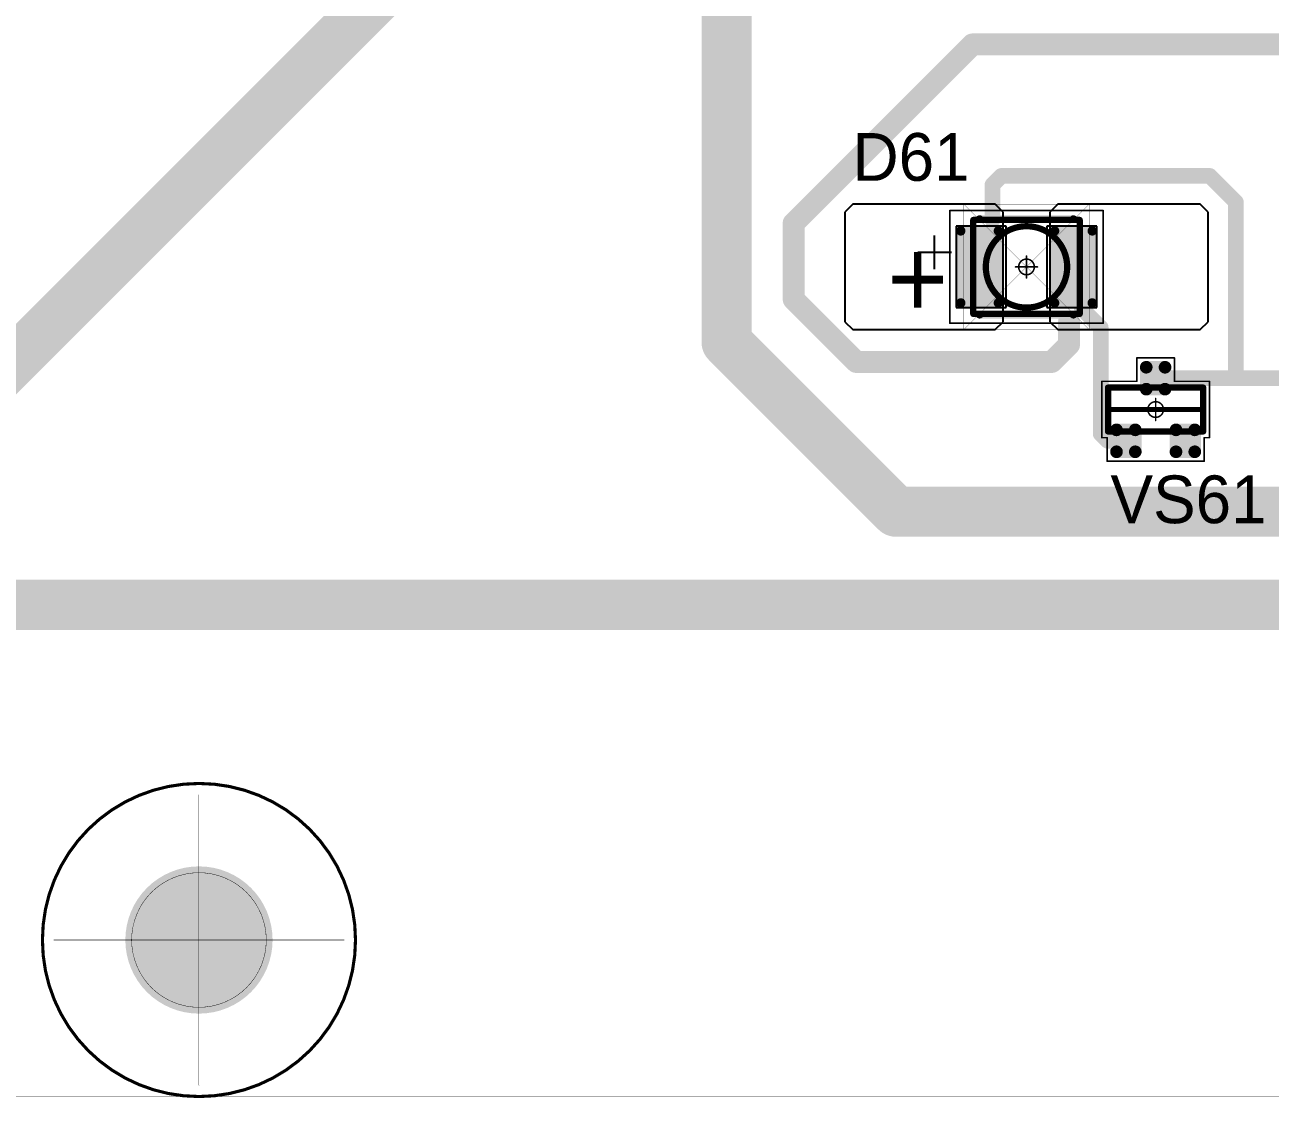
# Model space of a CAD drawing. Header units: millimetres. Extents: x 0 to 1769, y 431 to 1001.
# Drawn here: x 1407.45 to 1447.22, y 430.98 to 465.26 of the extents above; entities that cross this region are included whole.
import ezdxf

# ---------------------------------------------------------------- set-up
doc = ezdxf.new("R2010")
doc.units = ezdxf.units.MM
for name, color, linetype in [('BottomLayer', 5, 'Continuous'), ('BottomSolder', 6, 'Continuous'), ('Mechanical13', 56, 'Continuous'), ('Mechanical15', 56, 'Continuous'), ('Mechanical3', 76, 'Continuous'), ('Mechanical9', 56, 'Continuous'), ('MultiLayer', 9, 'Continuous'), ('TopLayer', 1, 'Continuous'), ('TopOverlay', 2, 'Continuous'), ('TopPaste', 8, 'Continuous'), ('TopSolder', 216, 'Continuous')]:
    doc.layers.add(name, color=color, linetype=linetype)

# ---------------------------------------------------------------- blocks, each defined once
blk = doc.blocks.new('SOT23_78')
at = {"layer": 'Mechanical13', "const_width": 0.2}
for points in [[(-0.7, 1.52), (0.7, 1.52)], [(-0.7, 1.52), (-0.7, -1.52)], [(0.7, 1.52), (0.7, -1.52)], [(-0.7, -1.52), (0.7, -1.52)]]:
    blk.add_lwpolyline(points, dxfattribs=at)
at = {"layer": 'Mechanical13', "const_width": 0.1}
for points in [[(-0.75, 1.52, 1), (-0.65, 1.52, 1)], [(-0.75, 1.52, 1), (-0.65, 1.52, 1)], [(0.65, 1.52, 1), (0.75, 1.52, 1)], [(0.65, 1.52, 1), (0.75, 1.52, 1)], [(-0.75, -1.52, 1), (-0.65, -1.52, 1)], [(-0.75, -1.52, 1), (-0.65, -1.52, 1)], [(0.65, -1.52, 1), (0.75, -1.52, 1)], [(0.65, -1.52, 1), (0.75, -1.52, 1)]]:
    blk.add_lwpolyline(points, format="xyb", close=True, dxfattribs=at)
at = {"layer": 'Mechanical15', "const_width": 0.05}
for points in [[(-0.9, 1.72), (-0.9, 1.55)], [(-0.9, 1.72), (0.9, 1.72)], [(0.9, 1.72), (0.9, 0.6)], [(-1.65, 1.55), (-1.65, -1.55)], [(-1.65, 1.55), (-0.9, 1.55)], [(0.9, 0.6), (1.65, 0.6)], [(1.65, 0.6), (1.65, -0.6)], [(-0.35, 0), (0.35, 0)], [(0, 0.35), (0, -0.35)], [(0.9, -0.6), (1.65, -0.6)], [(0.9, -0.6), (0.9, -1.72)], [(-1.65, -1.55), (-0.9, -1.55)], [(-0.9, -1.55), (-0.9, -1.72)], [(-0.9, -1.72), (0.9, -1.72)]]:
    blk.add_lwpolyline(points, dxfattribs=at)
at = {"layer": 'Mechanical15'}
for points, const_width in [([(-0.913, 1.72, 1), (-0.888, 1.72, 1)], 0.025), ([(-0.913, 1.72, 1), (-0.888, 1.72, 1)], 0.025), ([(0.888, 1.72, 1), (0.913, 1.72, 1)], 0.025), ([(0.888, 1.72, 1), (0.913, 1.72, 1)], 0.025), ([(-1.662, 1.55, 1), (-1.637, 1.55, 1)], 0.025), ([(-1.662, 1.55, 1), (-1.637, 1.55, 1)], 0.025), ([(-0.913, 1.55, 1), (-0.888, 1.55, 1)], 0.025), ([(-0.913, 1.55, 1), (-0.888, 1.55, 1)], 0.025), ([(0.888, 0.6, 1), (0.913, 0.6, 1)], 0.025), ([(0.888, 0.6, 1), (0.913, 0.6, 1)], 0.025), ([(1.637, 0.6, 1), (1.662, 0.6, 1)], 0.025), ([(1.637, 0.6, 1), (1.662, 0.6, 1)], 0.025), ([(-0.362, 0, 1), (-0.337, 0, 1)], 0.025), ([(0.25, 0, 1), (-0.25, 0, 1)], 0.05), ([(-0.262, 0, 1), (-0.238, 0, 1)], 0.025), ([(-0.012, 0.35, 1), (0.012, 0.35, 1)], 0.025), ([(0.238, 0, 1), (0.262, 0, 1)], 0.025), ([(0.337, 0, 1), (0.362, 0, 1)], 0.025), ([(-0.012, -0.35, 1), (0.012, -0.35, 1)], 0.025), ([(0.888, -0.6, 1), (0.913, -0.6, 1)], 0.025), ([(0.888, -0.6, 1), (0.913, -0.6, 1)], 0.025), ([(1.637, -0.6, 1), (1.662, -0.6, 1)], 0.025), ([(1.637, -0.6, 1), (1.662, -0.6, 1)], 0.025), ([(-1.662, -1.55, 1), (-1.637, -1.55, 1)], 0.025), ([(-1.662, -1.55, 1), (-1.637, -1.55, 1)], 0.025), ([(-0.913, -1.55, 1), (-0.888, -1.55, 1)], 0.025), ([(-0.913, -1.55, 1), (-0.888, -1.55, 1)], 0.025), ([(-0.913, -1.72, 1), (-0.888, -1.72, 1)], 0.025), ([(-0.913, -1.72, 1), (-0.888, -1.72, 1)], 0.025), ([(0.888, -1.72, 1), (0.913, -1.72, 1)], 0.025), ([(0.888, -1.72, 1), (0.913, -1.72, 1)], 0.025)]:
    blk.add_lwpolyline(points, format="xyb", close=True, dxfattribs=dict(at, const_width=const_width))
at = {"layer": 'TopLayer', "const_width": 0.1}
for points in [[(-1.4, 1.25, 1), (-1.3, 1.25, 1)], [(-0.7, 1.25, 1), (-0.6, 1.25, 1)], [(-1.4, 0.65, 1), (-1.3, 0.65, 1)], [(-0.7, 0.65, 1), (-0.6, 0.65, 1)], [(0.6, 0.3, 1), (0.7, 0.3, 1)], [(1.3, 0.3, 1), (1.4, 0.3, 1)], [(0.6, -0.3, 1), (0.7, -0.3, 1)], [(1.3, -0.3, 1), (1.4, -0.3, 1)], [(-1.4, -0.65, 1), (-1.3, -0.65, 1)], [(-0.7, -0.65, 1), (-0.6, -0.65, 1)], [(-1.4, -1.25, 1), (-1.3, -1.25, 1)], [(-0.7, -1.25, 1), (-0.6, -1.25, 1)]]:
    blk.add_lwpolyline(points, format="xyb", close=True, dxfattribs=at)
at = {"layer": 'TopLayer'}
for points in [[(-1.45, 1.25), (-1.45, 0.65), (-0.55, 1.25), (-0.55, 0.65)], [(-1.35, 1.35), (-1.35, 0.55), (-0.65, 1.35), (-0.65, 0.55)], [(0.65, 0.4), (0.65, -0.4), (1.35, 0.4), (1.35, -0.4)], [(0.55, 0.3), (0.55, -0.3), (1.45, 0.3), (1.45, -0.3)], [(-1.45, -0.65), (-1.45, -1.25), (-0.55, -0.65), (-0.55, -1.25)], [(-1.35, -0.55), (-1.35, -1.35), (-0.65, -0.55), (-0.65, -1.35)]]:
    blk.add_solid(points, dxfattribs=at)
at = {"layer": 'TopOverlay', "const_width": 0.15}
blk.add_lwpolyline([(0, 1.5), (0, -1.5)], dxfattribs=at)
at = {"layer": 'TopOverlay', "const_width": 0.075}
for points in [[(-0.038, 1.5, 1), (0.038, 1.5, 1)], [(-0.038, -1.5, 1), (0.038, -1.5, 1)]]:
    blk.add_lwpolyline(points, format="xyb", close=True, dxfattribs=at)
at = {"layer": 'TopPaste', "const_width": 0.075}
for points in [[(-1.387, 1.25, 1), (-1.313, 1.25, 1)], [(-0.687, 1.25, 1), (-0.613, 1.25, 1)], [(-1.387, 0.65, 1), (-1.313, 0.65, 1)], [(-0.687, 0.65, 1), (-0.613, 0.65, 1)], [(0.613, 0.3, 1), (0.687, 0.3, 1)], [(1.313, 0.3, 1), (1.387, 0.3, 1)], [(0.613, -0.3, 1), (0.687, -0.3, 1)], [(1.313, -0.3, 1), (1.387, -0.3, 1)], [(-1.387, -0.65, 1), (-1.313, -0.65, 1)], [(-0.687, -0.65, 1), (-0.613, -0.65, 1)], [(-1.387, -1.25, 1), (-1.313, -1.25, 1)], [(-0.687, -1.25, 1), (-0.613, -1.25, 1)]]:
    blk.add_lwpolyline(points, format="xyb", close=True, dxfattribs=at)
at = {"layer": 'TopPaste'}
for points in [[(-1.425, 1.25), (-1.425, 0.65), (-0.575, 1.25), (-0.575, 0.65)], [(-1.35, 1.325), (-1.35, 0.575), (-0.65, 1.325), (-0.65, 0.575)], [(0.575, 0.3), (0.575, -0.3), (1.425, 0.3), (1.425, -0.3)], [(0.65, 0.375), (0.65, -0.375), (1.35, 0.375), (1.35, -0.375)], [(-1.425, -0.65), (-1.425, -1.25), (-0.575, -0.65), (-0.575, -1.25)], [(-1.35, -0.575), (-1.35, -1.325), (-0.65, -0.575), (-0.65, -1.325)]]:
    blk.add_solid(points, dxfattribs=at)
at = {"layer": 'TopSolder', "const_width": 0.202}
for points in [[(-1.451, 1.25, 1), (-1.249, 1.25, 1)], [(-0.751, 1.25, 1), (-0.549, 1.25, 1)], [(-1.451, 0.65, 1), (-1.249, 0.65, 1)], [(-0.751, 0.65, 1), (-0.549, 0.65, 1)], [(0.549, 0.3, 1), (0.751, 0.3, 1)], [(1.249, 0.3, 1), (1.451, 0.3, 1)], [(0.549, -0.3, 1), (0.751, -0.3, 1)], [(1.249, -0.3, 1), (1.451, -0.3, 1)], [(-1.451, -0.65, 1), (-1.249, -0.65, 1)], [(-0.751, -0.65, 1), (-0.549, -0.65, 1)], [(-1.451, -1.25, 1), (-1.249, -1.25, 1)], [(-0.751, -1.25, 1), (-0.549, -1.25, 1)]]:
    blk.add_lwpolyline(points, format="xyb", close=True, dxfattribs=at)
at = {"layer": 'TopSolder'}
for points in [[(-1.552, 1.25), (-1.552, 0.65), (-0.448, 1.25), (-0.448, 0.65)], [(-1.35, 1.452), (-1.35, 0.448), (-0.65, 1.452), (-0.65, 0.448)], [(0.65, 0.502), (0.65, -0.502), (1.35, 0.502), (1.35, -0.502)], [(0.448, 0.3), (0.448, -0.3), (1.552, 0.3), (1.552, -0.3)], [(-1.552, -0.65), (-1.552, -1.25), (-0.448, -0.65), (-0.448, -1.25)], [(-1.35, -0.448), (-1.35, -1.452), (-0.65, -0.448), (-0.65, -1.452)]]:
    blk.add_solid(points, dxfattribs=at)
blk = doc.blocks.new('T66G_266')
at = {"layer": 'Mechanical13'}
for p, q in [((2.936, 0.071), (2.936, -1)), ((2.4, -0.464), (3.471, -0.464))]:
    blk.add_line(p, q, dxfattribs=at)
at = {"layer": 'Mechanical13', "const_width": 0.2}
for points in [[(1.7, 1.5), (-1.7, 1.5)], [(-1.7, 1.5), (-1.7, -1.5)], [(1.7, 1.5), (1.7, -1.5)], [(1.7, -1.5), (-1.7, -1.5)]]:
    blk.add_lwpolyline(points, dxfattribs=at)
at = {"layer": 'Mechanical13'}
for points, const_width in [([(-1.75, 1.5, 1), (-1.65, 1.5, 1)], 0.1), ([(-1.75, 1.5, 1), (-1.65, 1.5, 1)], 0.1), ([(1.65, 1.5, 1), (1.75, 1.5, 1)], 0.1), ([(1.65, 1.5, 1), (1.75, 1.5, 1)], 0.1), ([(1.3, 0, 1), (-1.3, 0, 1)], 0.2), ([(-1.35, 0, 1), (-1.25, 0, 1)], 0.1), ([(1.25, 0, 1), (1.35, 0, 1)], 0.1), ([(-1.75, -1.5, 1), (-1.65, -1.5, 1)], 0.1), ([(-1.75, -1.5, 1), (-1.65, -1.5, 1)], 0.1), ([(1.65, -1.5, 1), (1.75, -1.5, 1)], 0.1), ([(1.65, -1.5, 1), (1.75, -1.5, 1)], 0.1)]:
    blk.add_lwpolyline(points, format="xyb", close=True, dxfattribs=dict(at, const_width=const_width))
at = {"layer": 'Mechanical15', "const_width": 0.05}
for points in [[(-2.45, 1.8), (-2.45, -1.8)], [(2.45, 1.8), (-2.45, 1.8)], [(2.45, 1.8), (2.45, -1.8)], [(0.35, 0), (-0.35, 0)], [(0, 0.35), (0, -0.35)], [(2.45, -1.8), (-2.45, -1.8)]]:
    blk.add_lwpolyline(points, dxfattribs=at)
at = {"layer": 'Mechanical15'}
for points, const_width in [([(-2.462, 1.8, 1), (-2.438, 1.8, 1)], 0.025), ([(-2.462, 1.8, 1), (-2.438, 1.8, 1)], 0.025), ([(2.438, 1.8, 1), (2.462, 1.8, 1)], 0.025), ([(2.438, 1.8, 1), (2.462, 1.8, 1)], 0.025), ([(-0.362, 0, 1), (-0.337, 0, 1)], 0.025), ([(0.25, 0, 1), (-0.25, 0, 1)], 0.05), ([(-0.262, 0, 1), (-0.238, 0, 1)], 0.025), ([(-0.012, 0.35, 1), (0.012, 0.35, 1)], 0.025), ([(0.238, 0, 1), (0.262, 0, 1)], 0.025), ([(0.337, 0, 1), (0.362, 0, 1)], 0.025), ([(-0.012, -0.35, 1), (0.012, -0.35, 1)], 0.025), ([(-2.462, -1.8, 1), (-2.438, -1.8, 1)], 0.025), ([(-2.462, -1.8, 1), (-2.438, -1.8, 1)], 0.025), ([(2.438, -1.8, 1), (2.462, -1.8, 1)], 0.025), ([(2.438, -1.8, 1), (2.462, -1.8, 1)], 0.025)]:
    blk.add_lwpolyline(points, format="xyb", close=True, dxfattribs=dict(at, const_width=const_width))
at = {"layer": 'TopLayer'}
for p, q in [((-5.55, 2), (-5.8, 1.75)), ((-1, 2), (-5.55, 2)), ((-0.75, 1.75), (-1, 2)), ((1, 2), (0.75, 1.75)), ((5.55, 2), (1, 2)), ((5.8, 1.75), (5.55, 2)), ((-5.8, 1.75), (-5.8, -1.75)), ((-0.75, -1.75), (-0.75, 1.75)), ((0.75, 1.75), (0.75, -1.75)), ((5.8, -1.75), (5.8, 1.75)), ((-5.8, -1.75), (-5.55, -2)), ((-1, -2), (-0.75, -1.75)), ((0.75, -1.75), (1, -2)), ((5.55, -2), (5.8, -1.75)), ((-5.55, -2), (-1, -2)), ((1, -2), (5.55, -2))]:
    blk.add_line(p, q, dxfattribs=at)
at = {"layer": 'TopLayer', "const_width": 0.15}
for points in [[(-2.175, 1.15, 1), (-2.025, 1.15, 1)], [(-0.975, 1.15, 1), (-0.825, 1.15, 1)], [(0.825, 1.15, 1), (0.975, 1.15, 1)], [(2.025, 1.15, 1), (2.175, 1.15, 1)], [(-2.175, -1.15, 1), (-2.025, -1.15, 1)], [(-0.975, -1.15, 1), (-0.825, -1.15, 1)], [(0.825, -1.15, 1), (0.975, -1.15, 1)], [(2.025, -1.15, 1), (2.175, -1.15, 1)]]:
    blk.add_lwpolyline(points, format="xyb", close=True, dxfattribs=at)
at = {"layer": 'TopLayer'}
for points in [[(-0.9, 1.3), (-2.1, 1.3), (-0.9, -1.3), (-2.1, -1.3)], [(2.1, 1.3), (0.9, 1.3), (2.1, -1.3), (0.9, -1.3)], [(-0.75, 1.15), (-2.25, 1.15), (-0.75, -1.15), (-2.25, -1.15)], [(2.25, 1.15), (0.75, 1.15), (2.25, -1.15), (0.75, -1.15)]]:
    blk.add_solid(points, dxfattribs=at)
at = {"layer": 'TopOverlay', "const_width": 0.25}
for points in [[(1.5, 1.525), (-1.5, 1.525)], [(1.5, -1.525), (-1.5, -1.525)]]:
    blk.add_lwpolyline(points, dxfattribs=at)
at = {"layer": 'TopOverlay', "const_width": 0.125}
for points in [[(-1.562, 1.525, 1), (-1.438, 1.525, 1)], [(1.438, 1.525, 1), (1.562, 1.525, 1)], [(-1.562, -1.525, 1), (-1.438, -1.525, 1)], [(1.438, -1.525, 1), (1.562, -1.525, 1)]]:
    blk.add_lwpolyline(points, format="xyb", close=True, dxfattribs=at)
at = {"layer": 'TopPaste', "const_width": 0.125}
for points in [[(-2.163, 1.15, 1), (-2.038, 1.15, 1)], [(-0.963, 1.15, 1), (-0.838, 1.15, 1)], [(0.838, 1.15, 1), (0.963, 1.15, 1)], [(2.038, 1.15, 1), (2.163, 1.15, 1)], [(-2.163, -1.15, 1), (-2.038, -1.15, 1)], [(-0.963, -1.15, 1), (-0.838, -1.15, 1)], [(0.838, -1.15, 1), (0.963, -1.15, 1)], [(2.038, -1.15, 1), (2.163, -1.15, 1)]]:
    blk.add_lwpolyline(points, format="xyb", close=True, dxfattribs=at)
at = {"layer": 'TopPaste'}
for points in [[(-0.9, 1.275), (-2.1, 1.275), (-0.9, -1.275), (-2.1, -1.275)], [(2.1, 1.275), (0.9, 1.275), (2.1, -1.275), (0.9, -1.275)], [(-0.775, 1.15), (-2.225, 1.15), (-0.775, -1.15), (-2.225, -1.15)], [(2.225, 1.15), (0.775, 1.15), (2.225, -1.15), (0.775, -1.15)]]:
    blk.add_solid(points, dxfattribs=at)
at = {"layer": 'TopSolder'}
for p, q in [((-2.25, 1.3), (-2.25, -1.3)), ((-0.65, 1.3), (-2.25, 1.3)), ((-0.65, -1.3), (-0.65, 1.3)), ((0.65, 1.3), (0.65, -1.3)), ((2.25, 1.3), (0.65, 1.3)), ((2.25, -1.3), (2.25, 1.3)), ((-2.25, -1.3), (-0.65, -1.3)), ((0.65, -1.3), (2.25, -1.3))]:
    blk.add_line(p, q, dxfattribs=at)
at = {"layer": 'TopOverlay'}
blk.add_text('+', height=2.5, dxfattribs=at).set_placement((2.5, -0.8))
blk = doc.blocks.new('DRILL4_3_328')
at = {"layer": 'BottomLayer', "const_width": 2.25}
blk.add_lwpolyline([(-1.125, 0, 1), (1.125, 0, 1)], format="xyb", close=True, dxfattribs=at)
at = {"layer": 'BottomSolder', "const_width": 2.352}
blk.add_lwpolyline([(-1.176, 0, 1), (1.176, 0, 1)], format="xyb", close=True, dxfattribs=at)
at = {"layer": 'MultiLayer', "const_width": 2.25}
blk.add_lwpolyline([(-1.125, 0, 1), (1.125, 0, 1)], format="xyb", close=True, dxfattribs=at)
at = {"layer": 'TopLayer', "const_width": 2.25}
blk.add_lwpolyline([(-1.125, 0, 1), (1.125, 0, 1)], format="xyb", close=True, dxfattribs=at)
at = {"layer": 'TopOverlay'}
for points, const_width in [([(5, 0, 1), (-5, 0, 1)], 0.1), ([(-5.025, 0, 1), (-4.975, 0, 1)], 0.05), ([(4.975, 0, 1), (5.025, 0, 1)], 0.05)]:
    blk.add_lwpolyline(points, format="xyb", close=True, dxfattribs=dict(at, const_width=const_width))
at = {"layer": 'TopSolder', "const_width": 2.352}
blk.add_lwpolyline([(-1.176, 0, 1), (1.176, 0, 1)], format="xyb", close=True, dxfattribs=at)

msp = doc.modelspace()

# ---------------------------------------------------------------- linework, layer by layer
at = {"layer": 'Mechanical3', "const_width": 0.01}
msp.add_lwpolyline([(1282.981, 431.029), (1767.981, 431.029)], dxfattribs=at)
at = {"layer": 'Mechanical9'}
for points, const_width in [([(1437.44, 455.528), (1437.44, 459.528)], 0.0127), ([(1437.44, 459.528), (1441.44, 459.528)], 0.0127), ([(1437.44, 459.528), (1441.44, 455.528)], 0.01), ([(1437.44, 455.528), (1441.44, 459.528)], 0.01), ([(1441.44, 455.528), (1441.44, 459.528)], 0.0127), ([(1437.44, 455.528), (1441.44, 455.528)], 0.0127), ([(1413.007, 431.392), (1413.007, 440.664)], 0.0127), ([(1408.371, 436.028), (1417.644, 436.028)], 0.0127)]:
    msp.add_lwpolyline(points, dxfattribs=dict(at, const_width=const_width))
for points, const_width in [([(1437.437, 459.528, 1), (1437.443, 459.528, 1)], 0.00635), ([(1437.437, 459.528, 1), (1437.443, 459.528, 1)], 0.00635), ([(1437.438, 459.528, 1), (1437.443, 459.528, 1)], 0.005), ([(1441.437, 459.528, 1), (1441.443, 459.528, 1)], 0.00635), ([(1441.437, 459.528, 1), (1441.443, 459.528, 1)], 0.00635), ([(1441.438, 459.528, 1), (1441.443, 459.528, 1)], 0.005), ([(1437.437, 455.528, 1), (1437.443, 455.528, 1)], 0.00635), ([(1437.437, 455.528, 1), (1437.443, 455.528, 1)], 0.00635), ([(1437.438, 455.528, 1), (1437.443, 455.528, 1)], 0.005), ([(1441.437, 455.528, 1), (1441.443, 455.528, 1)], 0.00635), ([(1441.437, 455.528, 1), (1441.443, 455.528, 1)], 0.00635), ([(1441.438, 455.528, 1), (1441.443, 455.528, 1)], 0.005), ([(1413.004, 440.664, 1), (1413.01, 440.664, 1)], 0.00635), ([(1415.157, 436.028, 1), (1410.857, 436.028, 1)], 0.0127), ([(1408.368, 436.028, 1), (1408.374, 436.028, 1)], 0.00635), ([(1410.854, 436.028, 1), (1410.86, 436.028, 1)], 0.00635), ([(1415.154, 436.028, 1), (1415.16, 436.028, 1)], 0.00635), ([(1417.64, 436.028, 1), (1417.647, 436.028, 1)], 0.00635), ([(1413.004, 431.392, 1), (1413.01, 431.392, 1)], 0.00635), ([(1413.01, 431.392, 1), (1413.004, 431.392, 1)], 0.00635), ([(1413.01, 431.392, 1), (1413.004, 431.392, 1)], 0.00635), ([(1413.002, 431.392, 1), (1413.006, 431.392, 1)], 0.00317), ([(1413.002, 431.392, 1), (1413.006, 431.392, 1)], 0.00317), ([(1413.009, 431.392, 1), (1413.012, 431.392, 1)], 0.00317), ([(1413.009, 431.392, 1), (1413.012, 431.392, 1)], 0.00317)]:
    msp.add_lwpolyline(points, format="xyb", close=True, dxfattribs=dict(at, const_width=const_width))
at = {"layer": 'TopLayer'}
for points, const_width in [([(1406.088, 453.509), (1429.666, 477.087)], 1.6), ([(1429.86, 455.124), (1429.86, 466.332)], 1.6), ([(1432.003, 458.924), (1437.714, 464.635)], 0.7), ([(1437.714, 464.635), (1448.848, 464.635)], 0.7), ([(1438.353, 460.15), (1438.638, 460.435)], 0.5), ([(1438.638, 460.435), (1445.292, 460.435)], 0.5), ([(1445.292, 460.435), (1446.127, 459.601)], 0.5), ([(1438.353, 459.03), (1438.353, 460.15)], 0.5), ([(1446.127, 453.973), (1446.127, 459.601)], 0.5), ([(1432.003, 456.496), (1432.003, 458.924)], 0.7), ([(1432.003, 456.496), (1434.007, 454.492)], 0.7), ([(1441.208, 456.197), (1441.81, 455.594)], 0.5), ([(1429.86, 455.124), (1435.277, 449.707)], 1.6), ([(1440.799, 455.045), (1440.799, 455.768)], 0.7), ([(1441.81, 452.197), (1441.81, 455.594)], 0.5), ([(1440.246, 454.492), (1440.799, 455.045)], 0.7), ([(1434.007, 454.492), (1440.246, 454.492)], 0.7), ([(1443.565, 453.973), (1446.127, 453.973)], 0.5), ([(1446.127, 453.973), (1449.558, 453.973)], 0.5), ([(1441.81, 452.197), (1442.035, 451.973)], 0.5), ([(1442.035, 451.973), (1442.615, 451.973)], 0.5), ([(1435.277, 449.707), (1466.527, 449.707)], 1.6), ([(1302.7, 446.735), (1558.539, 446.735)], 1.6)]:
    msp.add_lwpolyline(points, dxfattribs=dict(at, const_width=const_width))
for points, const_width in [([(1437.539, 464.635, 1), (1437.889, 464.635, 1)], 0.35), ([(1437.539, 464.635, 1), (1437.889, 464.635, 1)], 0.35), ([(1438.513, 460.435, 1), (1438.763, 460.435, 1)], 0.25), ([(1438.513, 460.435, 1), (1438.763, 460.435, 1)], 0.25), ([(1445.167, 460.435, 1), (1445.417, 460.435, 1)], 0.25), ([(1445.167, 460.435, 1), (1445.417, 460.435, 1)], 0.25), ([(1438.228, 460.15, 1), (1438.478, 460.15, 1)], 0.25), ([(1438.228, 460.15, 1), (1438.478, 460.15, 1)], 0.25), ([(1446.002, 459.601, 1), (1446.252, 459.601, 1)], 0.25), ([(1446.002, 459.601, 1), (1446.252, 459.601, 1)], 0.25), ([(1431.828, 458.924, 1), (1432.178, 458.924, 1)], 0.35), ([(1431.828, 458.924, 1), (1432.178, 458.924, 1)], 0.35), ([(1438.228, 459.03, 1), (1438.478, 459.03, 1)], 0.25), ([(1431.828, 456.496, 1), (1432.178, 456.496, 1)], 0.35), ([(1431.828, 456.496, 1), (1432.178, 456.496, 1)], 0.35), ([(1441.083, 456.197, 1), (1441.333, 456.197, 1)], 0.25), ([(1429.46, 455.124, 1), (1430.26, 455.124, 1)], 0.8), ([(1429.46, 455.124, 1), (1430.26, 455.124, 1)], 0.8), ([(1440.624, 455.768, 1), (1440.974, 455.768, 1)], 0.35), ([(1441.685, 455.594, 1), (1441.935, 455.594, 1)], 0.25), ([(1441.685, 455.594, 1), (1441.935, 455.594, 1)], 0.25), ([(1440.624, 455.045, 1), (1440.974, 455.045, 1)], 0.35), ([(1440.624, 455.045, 1), (1440.974, 455.045, 1)], 0.35), ([(1433.832, 454.492, 1), (1434.182, 454.492, 1)], 0.35), ([(1433.832, 454.492, 1), (1434.182, 454.492, 1)], 0.35), ([(1440.071, 454.492, 1), (1440.421, 454.492, 1)], 0.35), ([(1440.071, 454.492, 1), (1440.421, 454.492, 1)], 0.35), ([(1443.44, 453.973, 1), (1443.69, 453.973, 1)], 0.25), ([(1446.002, 453.973, 1), (1446.252, 453.973, 1)], 0.25), ([(1446.002, 453.973, 1), (1446.252, 453.973, 1)], 0.25), ([(1446.002, 453.973, 1), (1446.252, 453.973, 1)], 0.25), ([(1441.685, 452.197, 1), (1441.935, 452.197, 1)], 0.25), ([(1441.685, 452.197, 1), (1441.935, 452.197, 1)], 0.25), ([(1441.91, 451.973, 1), (1442.16, 451.973, 1)], 0.25), ([(1441.91, 451.973, 1), (1442.16, 451.973, 1)], 0.25), ([(1442.49, 451.973, 1), (1442.74, 451.973, 1)], 0.25), ([(1434.877, 449.707, 1), (1435.677, 449.707, 1)], 0.8), ([(1434.877, 449.707, 1), (1435.677, 449.707, 1)], 0.8)]:
    msp.add_lwpolyline(points, format="xyb", close=True, dxfattribs=dict(at, const_width=const_width))

# ---------------------------------------------------------------- block references
for name, p, rotation in [('T66G_266', (1439.44, 457.528), 180), ('SOT23_78', (1443.565, 452.973), 90)]:
    msp.add_blockref(name, p, dxfattribs=dict(rotation=rotation))
msp.add_blockref('DRILL4_3_328', (1413.007, 436.028))

# ---------------------------------------------------------------- texts
at = {"layer": 'TopOverlay'}
for s, p in [('D61', (1433.884, 460.279)), ('VS61', (1442.123, 449.342))]:
    msp.add_text(s, height=1.524, dxfattribs=at).set_placement(p)

doc.saveas('drawing.dxf')
